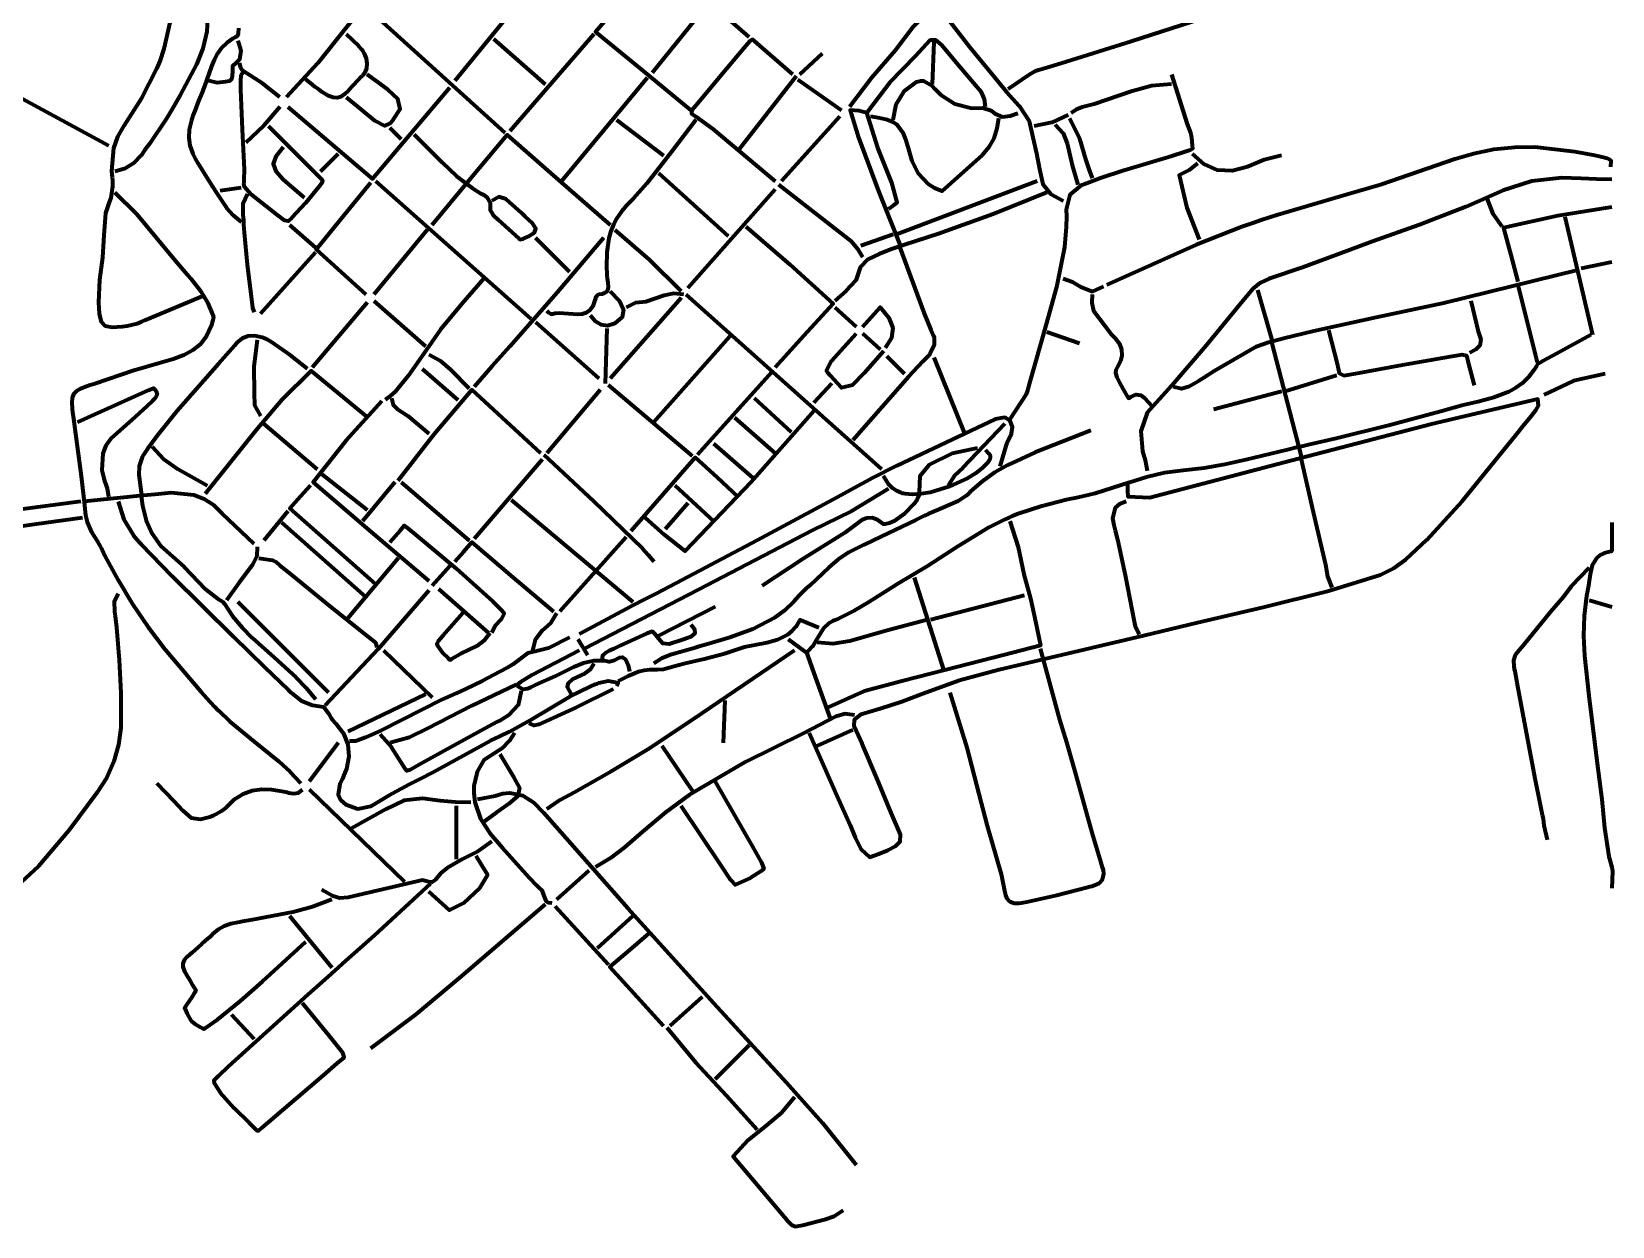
# Model space of a CAD drawing. Header units: inches. Extents: x 15 to 169, y 16 to 153.
# Drawn here: x 85.7 to 169.1, y 45 to 108 of the extents above; entities that cross this region are included whole.
import ezdxf

# ---------------------------------------------------------------- set-up
doc = ezdxf.new("R2010")
doc.units = ezdxf.units.IN
doc.header["$MEASUREMENT"] = 0
doc.layers.add('Calque 1', color=7, linetype='Continuous')

msp = doc.modelspace()

# ---------------------------------------------------------------- linework, layer by layer
at = {"layer": 'Calque 1', "color": 7, "lineweight": 70, "true_color": 0xffffff}
for points in [[(123.705, 124.628), (122.926, 123.575), (122.149, 122.52), (121.439, 121.523), (121.202, 120.927), (121.482, 120.42), (123.49, 118.678), (126.82, 115.831), (130.129, 112.961), (132.204, 110.966), (133.698, 109.11), (135.153, 107.219), (135.814, 106.42), (136.479, 105.626), (137.111, 104.846), (137.768, 104.11), (138.299, 103.305), (138.498, 102.427), (138.687, 101.592), (138.853, 100.761), (139.029, 99.976), (139.453, 99.445), (140.097, 99.102)], [(100.996, 115.75), (105.438, 112.114), (102.315, 108.269), (100.773, 106.365), (99.118, 104.566)], [(123.534, 107.725), (120.421, 110.448), (118.846, 111.642), (117.522, 112.875), (116.138, 114.063), (115.747, 114.315), (115.644, 114.374), (115.555, 114.34), (115.39, 114.179), (114.737, 113.52), (113.488, 112.131), (112.35, 110.627)], [(118.412, 111.481), (116.928, 109.759), (115.424, 108.013), (117.933, 105.956), (120.461, 103.883)], [(112.094, 110.457), (107.996, 105.42)], [(121.315, 109.432), (118.412, 105.846)], [(133.267, 109.347), (132.165, 108.262), (131.226, 107.035), (129.978, 105.584), (128.827, 104.054)], [(92.977, 108.501), (92.651, 107.117), (92.433, 106.472), (92.271, 106.066), (91.477, 104.514), (90.54, 103.056), (90.208, 102.466), (90.004, 101.871), (89.899, 100.656), (89.922, 100.345), (89.939, 100.16), (89.945, 99.848), (89.854, 99.26), (89.75, 98.971), (89.575, 98.447), (89.487, 97.283), (89.412, 96.11), (89.266, 94.926), (89.209, 93.725), (89.238, 93.134), (89.341, 92.728), (89.558, 92.503), (89.931, 92.427), (90.446, 92.46), (90.711, 92.498), (91.239, 92.625), (91.5, 92.721), (91.658, 92.792), (91.99, 92.943), (94.678, 94.065)], [(94.978, 108.978), (94.917, 108.023), (94.703, 107.129), (94.372, 106.283), (93.508, 104.673), (93.049, 103.878), (92.949, 103.701), (92.9, 103.613), (92.798, 103.44), (91.891, 102.106), (91.657, 101.777), (91.45, 101.486), (91.067, 101.085), (90.607, 100.801), (90.068, 100.639)], [(103.472, 109.176), (110.643, 102.688)], [(147.396, 108.695), (143.684, 107.506), (139.966, 106.336), (139.034, 106.051), (138.801, 105.981), (138.693, 105.948), (138.607, 105.916), (138.299, 105.748), (137.194, 104.993)], [(96.586, 108.197), (96.578, 107.928), (96.547, 107.823), (96.488, 107.751), (96.468, 107.74), (96.443, 107.728), (96.395, 107.704), (96.301, 107.655), (95.97, 107.427), (95.701, 107.159), (95.484, 106.86), (95.309, 106.535), (95.163, 106.194), (94.919, 105.488), (94.798, 105.139), (94.734, 104.968), (94.692, 104.866), (94.607, 104.659), (94.453, 104.278), (94.319, 103.936), (94.206, 103.627), (94.114, 103.347), (93.995, 102.855), (93.966, 102.42), (94.03, 102.005), (94.19, 101.571), (94.307, 101.334), (94.449, 101.078), (94.616, 100.798), (94.809, 100.489), (95.028, 100.146), (95.148, 99.96), (95.204, 99.873), (95.222, 99.845), (95.363, 99.621), (95.952, 98.733), (96.304, 98.333), (96.727, 97.992)], [(102.276, 107.895), (102.93, 107.265), (103.075, 107.094), (103.147, 106.994), (103.221, 106.869), (103.327, 106.608), (103.369, 106.34), (103.341, 106.078), (103.235, 105.835), (103.15, 105.724), (103.125, 105.698), (103.102, 105.675), (103.059, 105.632), (102.897, 105.466), (102.619, 105.166), (102.387, 104.915), (102.185, 104.721), (101.994, 104.589), (101.798, 104.527), (101.58, 104.542), (101.323, 104.641), (101.174, 104.723), (101.008, 104.829), (100.825, 104.96), (100.621, 105.115), (100.394, 105.297), (100.142, 105.505)], [(110.045, 107.639), (112.777, 105.249)], [(115.338, 107.895), (110.899, 102.773)], [(125.839, 105.761), (124.23, 107.151), (123.809, 107.515), (123.702, 107.607), (123.563, 107.516), (123.258, 107.152), (122.041, 105.7), (120.819, 104.243), (120.51, 103.875), (120.486, 103.699), (120.721, 103.542), (121.623, 102.889), (124.9, 100.126)], [(96.556, 107.554), (96.711, 107.031), (96.638, 106.543), (96.424, 106.317), (96.304, 106.235), (96.276, 106.193), (96.277, 105.898), (96.244, 105.534), (96.109, 105.416), (95.9, 105.375), (95.466, 105.326), (95.02, 105.42)], [(127.376, 106.871), (126.181, 105.761)], [(135.999, 104.054), (135.955, 104.46), (135.792, 104.826), (135.262, 105.452), (134.472, 106.369), (133.702, 107.304), (133.387, 107.564), (133.074, 107.569), (132.305, 106.724), (130.955, 105.33), (129.767, 103.797)], [(133.267, 107.468), (133.181, 105.249)], [(98.776, 104.566), (97.832, 105.301), (96.818, 105.946), (96.715, 106.112), (96.642, 106.359)], [(83.75, 105.249), (89.727, 102.005)], [(98.178, 103.029), (100.354, 100.853), (100.896, 100.311), (101.031, 100.176), (101.012, 100.058), (100.823, 99.837), (100.127, 98.972), (99.408, 98.194), (99.207, 98.023), (99.016, 98.063), (98.654, 98.342), (97.247, 99.453), (96.907, 99.824), (96.881, 99.98), (96.882, 100.026), (96.892, 100.218), (96.906, 100.747), (96.808, 102.858), (96.708, 104.97), (96.721, 105.499), (96.73, 105.678), (96.731, 105.686), (96.741, 105.719), (96.812, 105.846)], [(99.203, 104.054), (101.435, 102.149), (103.66, 100.251), (105.69, 102.653), (107.74, 105.078)], [(102.276, 104.566), (103.037, 103.933), (103.758, 103.332), (104.311, 103.046), (104.578, 103.18), (104.748, 103.375), (105.113, 103.938), (104.993, 104.468), (104.484, 104.947), (103.938, 105.357), (103.386, 105.761)], [(118.156, 105.59), (113.631, 100.126)], [(126.01, 105.676), (123.022, 101.834)], [(126.095, 105.505), (128.401, 103.883)], [(131.133, 103.371), (131.279, 104.176), (131.729, 104.906), (132.362, 105.371), (132.59, 105.432), (132.731, 105.429), (133.189, 105.157), (133.324, 105.003), (133.649, 104.681), (134.375, 104.213), (135.2, 103.997), (135.648, 103.99), (135.853, 104.001), (136.294, 103.863), (136.49, 103.708), (136.898, 103.535), (137.3, 103.572), (137.706, 103.712)], [(145.817, 105.761), (146.641, 103.147), (146.765, 102.829), (146.822, 102.678), (146.872, 102.444), (146.897, 102.025), (146.928, 101.832), (146.797, 101.759), (146.474, 101.655), (145.831, 101.456), (143.305, 100.696), (142.07, 100.291), (141.46, 100.07), (141.184, 99.964), (141.07, 99.915), (140.445, 99.408), (140.257, 98.639), (140.267, 98.27), (140.263, 97.726), (140.174, 96.65), (139.751, 94.534), (139.176, 92.508), (138.617, 90.528), (138.338, 89.538), (138.21, 89.085), (138.145, 88.894), (137.279, 87.577)], [(145.817, 105.249), (144.749, 105.168), (143.734, 104.873), (141.728, 104.186), (141.103, 104.044), (140.795, 103.918), (140.524, 103.712)], [(98.776, 104.054), (97.93, 103.067), (96.983, 102.175)], [(128.315, 103.541), (125.242, 100.126)], [(130.876, 98.675), (131.129, 98.856), (131.342, 99.01), (131.059, 100.047), (130.323, 101.898), (129.735, 103.744), (129.319, 103.842), (128.857, 103.871), (129.292, 102.441), (130.353, 99.601), (131.474, 96.797)], [(136.682, 103.456), (136.604, 102.904), (136.439, 102.389), (136.181, 101.918), (135.822, 101.498), (133.704, 99.605), (133.306, 99.765), (132.974, 99.975), (132.472, 100.52), (132.139, 101.187), (131.913, 101.922), (131.799, 102.327), (131.677, 102.651), (131.348, 103.102), (131.112, 103.253), (130.808, 103.369), (130.422, 103.461), (129.937, 103.541)], [(140.353, 103.627), (139.493, 103.219), (138.56, 103.029)], [(140.438, 103.456), (140.95, 102.379), (141.297, 101.238), (141.453, 100.764), (141.633, 100.297)], [(104.581, 102.944), (105.179, 102.346)], [(105.862, 102.602), (107.335, 101.111), (108.096, 100.394), (108.928, 99.757), (109.383, 99.484), (109.46, 99.442), (109.484, 99.43), (109.53, 99.404), (109.692, 99.291), (109.877, 98.994), (109.866, 98.604), (110.019, 98.342), (110.136, 98.239), (110.195, 98.188), (110.296, 98.094), (110.843, 97.595), (111.388, 97.109), (111.456, 97.049), (111.603, 97.096), (111.873, 97.214), (112.206, 97.418), (112.276, 97.631), (112.095, 97.911), (111.723, 98.275), (111.518, 98.462), (110.707, 99.19), (110.333, 99.301), (109.96, 99.102)], [(106.801, 97.821), (108.766, 100.179), (110.764, 102.576), (113.481, 100.196), (116.192, 97.821)], [(120.717, 103.371), (119.435, 101.675), (118.128, 100.004), (117.425, 99.219), (117.073, 98.859), (116.79, 98.526), (116.558, 98.187), (116.373, 97.841), (116.231, 97.488), (116.127, 97.128), (116.015, 96.387), (116.004, 95.619), (116.024, 95.224), (116.031, 95.124), (116.036, 95.07), (116.042, 95.009), (116.079, 94.768), (116.099, 94.545), (116.055, 94.357), (115.995, 94.28), (115.902, 94.218), (115.771, 94.172), (115.595, 94.143), (115.519, 94.106), (115.453, 94.031), (115.433, 93.991), (115.43, 93.981), (115.429, 93.979), (115.422, 93.945), (115.398, 93.851), (115.277, 93.541), (115.12, 93.325), (114.933, 93.189), (114.721, 93.116), (114.492, 93.091), (113.51, 93.16), (113.278, 93.141), (113.222, 93.13), (113.197, 93.124), (113.175, 93.12), (113.095, 93.121), (112.968, 93.187), (112.863, 93.297)], [(116.534, 103.371), (119.01, 101.492)], [(139.67, 103.114), (140.096, 102.664), (140.312, 102.121), (140.577, 100.969), (140.865, 99.956)], [(98.947, 101.919), (98.559, 101.432), (98.428, 101.041), (98.558, 100.662), (98.951, 100.216), (100.057, 99.273)], [(168.995, 100.895), (169.01, 101.21), (168.844, 101.317), (168.808, 101.327), (168.789, 101.332), (168.679, 101.358), (168.149, 101.478), (167.091, 101.687), (164.972, 101.921), (163.901, 101.913), (162.819, 101.798), (161.743, 101.568), (160.758, 101.285), (158.822, 100.631), (156.894, 99.962), (155.003, 99.407), (151.421, 98.359), (150.535, 98.071), (150.094, 97.921), (149.519, 97.718), (147.114, 96.778), (142.402, 94.662)], [(101.85, 101.578), (100.91, 100.639)], [(147.183, 101.065), (146.739, 100.717), (146.21, 100.443), (146.627, 98.72), (147.268, 97.053)], [(151.622, 101.492), (150.705, 101.255), (149.829, 100.896), (149.014, 100.673), (148.238, 100.718), (147.532, 101.022), (146.927, 101.578)], [(103.813, 100.126), (112.009, 92.87)], [(118.753, 100.553), (122.424, 97.224)], [(138.731, 100.126), (131.303, 97.309)], [(169.038, 100.212), (168.231, 100.241), (167.424, 100.272), (166.407, 100.307), (164.821, 100.125), (163.291, 99.646), (161.334, 98.784), (158.892, 97.828), (156.419, 96.943), (154.483, 96.233), (152.728, 95.572), (150.945, 94.984), (150.496, 94.773), (150.094, 94.445), (149.391, 93.613), (147.642, 91.457), (145.833, 89.354), (144.528, 87.899), (144.203, 86.932), (144.29, 85.884), (144.417, 85.405), (144.478, 85.125), (144.536, 84.845)], [(90.068, 99.529), (91.206, 98.4), (92.239, 97.179), (93.25, 95.938), (93.773, 95.334), (93.871, 95.225), (93.939, 95.149), (94.072, 94.996), (94.563, 94.37), (94.964, 93.726), (95.245, 93.063), (95.265, 92.969), (95.234, 92.798), (95.152, 92.484), (94.912, 91.951), (94.583, 91.532), (94.178, 91.206), (93.712, 90.955), (93.199, 90.758), (91.076, 90.14), (89.017, 89.445), (88.764, 89.361), (88.571, 89.296), (88.259, 89.171), (88.037, 89.042), (87.894, 88.891), (87.818, 88.7), (87.797, 88.454), (87.819, 88.134), (87.842, 87.941), (87.89, 87.582), (88.284, 84.557), (88.465, 83.043), (88.507, 82.665), (88.524, 82.512), (88.535, 82.436), (88.606, 82.144), (88.845, 81.613), (89.145, 81.116), (89.291, 80.866), (89.359, 80.738), (89.392, 80.673), (89.54, 80.37), (90.235, 79.069), (91, 77.816), (91.825, 76.606), (92.705, 75.436), (94.597, 73.2), (95.093, 72.66), (95.343, 72.392), (95.469, 72.259), (95.546, 72.178), (96.137, 71.613), (97.41, 70.566), (98.701, 69.527), (99.314, 68.971), (99.886, 68.368)], [(96.727, 99.785), (95.617, 99.614)], [(97.069, 99.443), (96.824, 98.913), (96.823, 98.348), (96.847, 98.079), (96.859, 97.852), (96.885, 97.427), (97.049, 95.729), (97.259, 94.033), (97.311, 93.609), (97.328, 93.463), (97.329, 93.451), (97.34, 93.403), (97.41, 93.211)], [(103.557, 100.041), (102.134, 98.296), (100.692, 96.53), (102.004, 95.333), (103.301, 94.15)], [(124.9, 99.7), (120.29, 94.492)], [(125.071, 99.956), (126.99, 98.46), (128.917, 96.973), (129.242, 96.557), (129.51, 96.114)], [(139.243, 99.529), (136.405, 98.387), (133.527, 97.354), (131.727, 96.77), (131.04, 96.54), (130.369, 96.274), (129.812, 96.018), (129.39, 95.57), (129.157, 94.889), (128.647, 94.343), (128.059, 93.809)], [(162.464, 99.187), (162.76, 98.415), (163.233, 97.736)], [(169.038, 98.76), (166.193, 98.302), (163.329, 97.674), (163.712, 96.239), (164.087, 94.833)], [(99.288, 97.821), (100.654, 96.626)], [(123.364, 97.736), (125.677, 95.737), (127.962, 93.663), (126.414, 91.967), (124.9, 90.308)], [(166.562, 98.248), (168.014, 92.016)], [(106.545, 97.565), (103.728, 94.15)], [(115.851, 97.138), (113.4, 94.257), (110.904, 91.414), (109.952, 90.359), (109.021, 89.284)], [(112.265, 97.138), (114.058, 95.345)], [(116.448, 97.565), (118.257, 96.007), (119.949, 94.321)], [(131.133, 97.309), (129.425, 96.711)], [(100.654, 96.37), (97.752, 93.126)], [(131.474, 96.626), (132.765, 93.148), (133.117, 92.289), (133.256, 91.974), (133.288, 91.88), (133.299, 91.472), (133.083, 91.03), (132.988, 90.917), (132.695, 90.614), (131.937, 89.803), (128.998, 86.467)], [(167.245, 95.431), (160.18, 93.697), (156.607, 92.929), (153.321, 92.219), (151.724, 91.83), (150.933, 91.612), (150.287, 91.396), (148.055, 90.1), (147.511, 89.748), (147.235, 89.579), (147.107, 89.503), (146.737, 89.295), (146.341, 89.182), (145.902, 89.284)], [(169.038, 95.858), (167.416, 95.516)], [(109.533, 95.004), (108.374, 93.667), (107.254, 92.303), (106.373, 91.03), (105.538, 89.855), (104.857, 89.012), (104.6, 88.791), (104.325, 88.601)], [(116.192, 94.321), (116.696, 93.825), (116.91, 93.366), (116.828, 92.96), (116.443, 92.623), (116.064, 92.497), (115.725, 92.543), (115.426, 92.733), (115.168, 93.04)], [(140.097, 95.004), (140.585, 94.812), (141.024, 94.564), (141.643, 94.312), (142.231, 94.577)], [(150.341, 94.406), (151.11, 91.76)], [(164.087, 94.662), (165.111, 90.565)], [(103.386, 93.723), (100.484, 90.308)], [(103.728, 93.809), (106.46, 91.418)], [(119.949, 93.98), (116.192, 89.711)], [(120.077, 94.15), (119.551, 94.203), (119.053, 94.093), (118.08, 93.765), (117.543, 93.71), (117.046, 93.467)], [(130.535, 84.93), (120.205, 94.15)], [(128.059, 93.467), (129.169, 92.443)], [(129.51, 92.443), (130.434, 93.482), (130.907, 92.916), (131.108, 92.387), (131.039, 91.869), (130.706, 91.333)], [(141.633, 94.15), (141.614, 93.712), (141.704, 93.295), (142.311, 92.478), (142.632, 92.064), (142.848, 91.846), (143.063, 91.55), (143.179, 91.245), (143.2, 90.935), (143.129, 90.627), (142.972, 90.327), (142.883, 90.159), (142.856, 90.018), (142.923, 89.782), (143.065, 89.509), (143.262, 89.154), (143.475, 88.786), (143.53, 88.69), (143.577, 88.683), (143.66, 88.749), (143.951, 88.877), (144.191, 88.833), (144.4, 88.675), (144.792, 88.26)], [(161.611, 93.809), (161.997, 92.206), (162.123, 91.773), (162.07, 91.469), (161.864, 91.251), (161.525, 91.077)], [(112.265, 92.699), (115.595, 89.711)], [(100.227, 90.223), (99.309, 90.957), (98.341, 91.644), (98.069, 91.787), (97.841, 91.883), (97.44, 91.975), (97.088, 91.952), (96.784, 91.826), (96.524, 91.61), (96.494, 91.577), (96.373, 91.437), (96.097, 91.123), (95.542, 90.499), (93.333, 87.988), (92.291, 86.68), (91.799, 86.002), (91.584, 85.688), (91.514, 85.571), (91.352, 85.099), (91.332, 84.627), (91.455, 83.697), (91.466, 83.583), (91.482, 83.394), (91.533, 82.997), (91.718, 82.233), (92.032, 81.522), (92.501, 80.878), (93.731, 79.781), (94.848, 78.609), (95.481, 78.106), (95.657, 78), (95.748, 77.95), (95.845, 77.831), (96.281, 77.18), (96.777, 76.585), (97.318, 76.032), (98.472, 74.997), (99.624, 73.96), (100.162, 73.405), (100.654, 72.807)], [(97.581, 91.76), (97.394, 90.357), (97.413, 88.942), (97.435, 88.305), (97.752, 87.747)], [(116.021, 92.357), (115.936, 89.455)], [(122.51, 91.931), (118.497, 87.406)], [(167.928, 92.016), (166.109, 91.018), (165.654, 90.769), (165.426, 90.644), (165.313, 90.582), (165.28, 90.564), (165.276, 90.562), (165.211, 90.536), (165.148, 90.509), (165.125, 90.491), (165.117, 90.48), (165.115, 90.477), (165.06, 90.375), (164.933, 90.162), (164.649, 89.79), (164.332, 89.481), (163.985, 89.226), (163.615, 89.018), (162.818, 88.709), (161.977, 88.489), (161.13, 88.292), (160.69, 88.175), (160.004, 87.983), (157.255, 87.243), (154.492, 86.553), (153.106, 86.23), (152.759, 86.151), (152.478, 86.088), (151.929, 85.958), (149.73, 85.42), (148.629, 85.177), (147.527, 84.983), (146.423, 84.857), (145.436, 84.737), (144.501, 84.518), (143.592, 84.239), (141.792, 83.659), (140.897, 83.443), (140.254, 83.309), (138.977, 82.991), (137.72, 82.576), (137.409, 82.452), (137.249, 82.385), (137.028, 82.286), (136.173, 81.851), (134.547, 80.85), (132.942, 79.823), (131.371, 78.882), (129.849, 77.91), (129.072, 77.458), (128.267, 77.056), (128.06, 76.966), (127.96, 76.925), (127.91, 76.903), (127.729, 76.8), (127.45, 76.541), (127.067, 75.904), (126.874, 75.585), (126.619, 75.306), (126.581, 75.275), (126.577, 75.221), (126.63, 75.071), (126.737, 74.773), (126.95, 74.176), (127.803, 71.782)], [(130.62, 91.162), (130.108, 90.582), (129.596, 90.001), (128.982, 89.361), (128.396, 89.231), (127.799, 89.879), (127.695, 90.001), (127.617, 90.142), (127.881, 90.649), (128.519, 91.379), (129.169, 92.101)], [(129.51, 92.101), (130.45, 91.248)], [(139.243, 92.187), (140.95, 91.589)], [(154.098, 92.272), (154.556, 90.493), (154.652, 90.007), (154.895, 89.877), (155.517, 89.988), (158.003, 90.433), (160.506, 90.88), (161.138, 90.993), (161.375, 90.934), (161.452, 90.636), (161.781, 89.369)], [(106.63, 90.991), (107.251, 90.647), (107.777, 90.19), (108.765, 89.199)], [(130.791, 90.906), (131.73, 89.967)], [(151.11, 91.589), (152.647, 85.613)], [(94.849, 83.649), (97.515, 86.987), (98.898, 88.613), (100.418, 90.122), (103.301, 87.747)], [(106.289, 90.223), (108.167, 88.601)], [(133.267, 90.821), (134.889, 86.808)], [(120.546, 85.613), (116.107, 89.369)], [(124.73, 90.052), (120.802, 85.698)], [(127.888, 89.455), (126.949, 88.43)], [(154.525, 89.882), (151.793, 89.028)], [(168.697, 89.967), (167.013, 89.592), (165.453, 88.857)], [(88.104, 87.406), (90.602, 88.541), (91.844, 89.106), (92.105, 89.208), (92.162, 89.158), (92.245, 89.059), (92.295, 88.868), (92.197, 88.678), (92.057, 88.543), (91.752, 88.261), (91.147, 87.689), (89.853, 86.552), (89.589, 86.175), (89.428, 85.763), (89.385, 84.881), (89.487, 84.435), (89.565, 84.216), (89.601, 84.127), (89.664, 83.907), (89.727, 83.479)], [(104.155, 88.516), (102.275, 86.45), (100.522, 84.249), (103.587, 81.635), (106.63, 79.039)], [(104.667, 88.686), (104.755, 88.338), (104.975, 88.108), (105.522, 87.749), (106.63, 86.808)], [(105.008, 84.332), (106.906, 86.774), (108.895, 89.124), (110.718, 87.444), (112.521, 85.784)], [(115.68, 89.113), (112.863, 85.784)], [(123.79, 88.686), (125.754, 86.894)], [(126.693, 71.014), (127.434, 69.351), (128.176, 67.687), (128.867, 66.154), (129.13, 65.498), (129.433, 64.857), (129.876, 64.469), (130.366, 64.644), (130.841, 64.829), (131.258, 65.04), (131.491, 65.287), (131.507, 65.653), (131.019, 66.804), (130.27, 68.625), (129.496, 70.436), (129.079, 71.362), (129.096, 71.729), (129.439, 72.007), (130.449, 72.306), (131.584, 72.679), (132.697, 73.104), (134.622, 73.801), (136.712, 74.355), (138.817, 74.851), (141.578, 75.508), (144.341, 76.155), (147.186, 76.848), (150.651, 77.658), (154.105, 78.514), (156.846, 79.363), (157.54, 79.715), (158.168, 80.167), (159.29, 81.206), (161.141, 83.25), (162.879, 85.393), (163.954, 86.719), (164.373, 87.221), (164.784, 87.729), (165.035, 88.049), (165.169, 88.288), (165.141, 88.636), (159.531, 87.301), (152.095, 85.366), (144.653, 83.43), (143.526, 83.475), (143.513, 83.823), (143.512, 84.162)], [(151.622, 89.028), (148.036, 88.089)], [(136.767, 85.101), (137.148, 86.341), (137.376, 86.823), (137.424, 87.15), (137.294, 87.482), (137.027, 87.656), (136.509, 87.58), (131.31, 85.106), (130.029, 84.453), (129.711, 84.285), (129.252, 84.038), (128.189, 83.465), (123.941, 81.175), (119.674, 78.919), (118.601, 78.365), (118.185, 78.152), (118.012, 78.063), (117.32, 77.701), (114.57, 76.222)], [(126.949, 88.003), (123.63, 84.241), (120.151, 80.615), (119.061, 81.464), (118.07, 82.369)], [(122.766, 87.662), (124.9, 85.784)], [(97.922, 87.32), (100.74, 84.93)], [(141.548, 86.979), (138.599, 85.813), (137.164, 85.151), (136.48, 84.752), (135.828, 84.289), (135.215, 83.748), (135.141, 83.674), (135.112, 83.645), (135.067, 83.602), (134.973, 83.52), (134.562, 83.247), (133.631, 82.847), (133.162, 82.654), (132.999, 82.577), (132.77, 82.469), (132.314, 82.252), (130.491, 81.375), (129.582, 80.934), (129.128, 80.713), (128.913, 80.609), (128.771, 80.534), (128.233, 80.174), (127.728, 79.745), (126.752, 78.821), (126.628, 78.711), (126.58, 78.669), (126.511, 78.608), (126.375, 78.482), (126.117, 78.217), (126.056, 78.148), (126.025, 78.113), (125.996, 78.079), (125.88, 77.949), (125.391, 77.483), (124.865, 77.093), (123.725, 76.496), (122.507, 76.061), (121.256, 75.689), (120.944, 75.595), (120.788, 75.546), (120.686, 75.514), (120.437, 75.441), (119.429, 75.164), (118.946, 74.968), (118.497, 74.685)], [(137.023, 87.32), (135.911, 86.17), (134.807, 85.012), (134.359, 84.596), (134.035, 84.076)], [(92.032, 86.125), (92.645, 85.454), (93.373, 84.946), (94.934, 84.076)], [(121.656, 86.296), (123.705, 84.503)], [(135.999, 85.954), (136.182, 85.768), (136.239, 85.664), (136.252, 85.546), (136.204, 85.407), (136.181, 85.369), (136.156, 85.332), (136.103, 85.262), (135.832, 84.984), (135.479, 84.714), (135.061, 84.458), (134.1, 84.017), (133.085, 83.712), (132.6, 83.627), (132.153, 83.597), (131.761, 83.627), (131.673, 83.645), (131.622, 83.658), (131.553, 83.678), (131.303, 83.788), (131.087, 83.938), (130.903, 84.124), (130.62, 84.588)], [(135.572, 86.04), (134.235, 85.768), (133.023, 85.165), (132.539, 84.562), (132.498, 83.735)], [(112.607, 85.442), (109.021, 81.259)], [(112.692, 85.698), (115.322, 83.25), (117.899, 80.746), (118.199, 80.406), (118.497, 80.064)], [(117.302, 81.686), (118.996, 83.619), (120.691, 85.553), (121.824, 84.507), (122.937, 83.479)], [(152.647, 85.442), (153.286, 82.667), (153.93, 79.894), (154.039, 79.279), (154.269, 78.698)], [(100.996, 84.674), (103.386, 82.796)], [(104.838, 84.247), (103.13, 82.198)], [(105.179, 84.247), (108.765, 81.174)], [(97.41, 81.003), (96.057, 82.275), (95.73, 82.604), (95.302, 83.016), (94.788, 83.349), (94.238, 83.559), (93.048, 83.678), (92.368, 83.623), (91.583, 83.543), (88.446, 83.222)], [(100.398, 84.076), (99.866, 83.484), (99.298, 82.854), (101.566, 80.852), (103.813, 78.868)], [(130.876, 83.905), (128.918, 82.707), (126.856, 81.7), (120.849, 78.562), (114.826, 75.454)], [(119.607, 84.076), (121.656, 82.198)], [(132.498, 83.564), (132.395, 83.333), (132.222, 83.084), (131.739, 82.589), (131.187, 82.197), (130.929, 82.077), (130.706, 82.027), (130.622, 82.029), (130.303, 82.266), (130.012, 82.365), (129.743, 82.352), (129.492, 82.256), (128.582, 81.583), (126.388, 80.203), (124.217, 78.783)], [(88.275, 83.222), (84.818, 82.769), (83.239, 82.579), (81.963, 82.401), (80.681, 82.28), (80.223, 82.27), (80.144, 82.246), (79.823, 82.027)], [(90.239, 83.222), (90.549, 82.281), (91.051, 81.441), (91.208, 81.248), (91.291, 81.154), (91.334, 81.107), (91.472, 80.962), (93.067, 79.313), (96.32, 76.081), (97.969, 74.488), (98.797, 73.694), (99.212, 73.298), (99.378, 73.139), (99.408, 73.111), (99.91, 72.71), (100.487, 72.488), (101.073, 72.396), (101.359, 72.017), (101.475, 71.804), (101.545, 71.71), (101.732, 71.52), (102.131, 70.98), (102.36, 70.4), (102.414, 69.781), (102.288, 69.125), (102.156, 68.783), (102.07, 68.603), (101.944, 68.333), (101.849, 67.768), (101.974, 67.492), (102.252, 67.243), (102.886, 67.01), (103.568, 67.159), (104.016, 67.418), (104.545, 67.729), (105.62, 68.32), (106.167, 68.597), (106.86, 68.938), (109.903, 70.616), (110.36, 70.823), (110.908, 71.094), (111.971, 71.692), (114.069, 72.933), (115.16, 73.473), (115.426, 73.585), (115.487, 73.609), (115.609, 73.655), (116.091, 73.763), (116.579, 73.676), (116.626, 73.635), (116.534, 73.49)], [(99.203, 82.71), (97.922, 81.174)], [(110.984, 83.308), (117.387, 77.929)], [(120.29, 83.137), (119.095, 81.771)], [(143.426, 83.222), (143.066, 83.084), (142.836, 82.898), (142.701, 82.356), (142.762, 81.987), (142.838, 81.693), (142.956, 81.227), (143.363, 79.344), (143.73, 77.45), (143.826, 76.978), (143.861, 76.811), (143.868, 76.782), (143.904, 76.667), (144.109, 76.222)], [(88.361, 82.369), (85.927, 82.03), (83.495, 81.683), (81.914, 81.434), (80.335, 81.174)], [(98.861, 82.113), (103.301, 78.185)], [(104.581, 81.088), (105.13, 81.715), (105.296, 81.904), (105.34, 81.954), (105.524, 81.827), (106.033, 81.399), (108.067, 79.702), (110.004, 77.951), (110.458, 77.492), (110.599, 77.312), (110.575, 77.242), (110.447, 77.009), (110.131, 76.675), (109.96, 76.307)], [(137.279, 82.198), (137.718, 80.815), (138.022, 79.396), (138.365, 78.103), (138.635, 76.89), (138.899, 75.626), (136.38, 74.986), (133.85, 74.334), (131.59, 73.742), (129.599, 73.226), (127.718, 72.38)], [(169.038, 82.113), (169.038, 80.994), (169.038, 80.694), (169.038, 80.617), (169.009, 80.588), (168.926, 80.578), (168.635, 80.509), (168.405, 80.396), (168.229, 80.246), (168.005, 79.861), (167.893, 79.402), (167.827, 78.919), (167.791, 78.684), (167.78, 78.627), (167.758, 78.521), (167.709, 78.257), (167.583, 77.203), (167.554, 76.147), (167.601, 75.09), (167.837, 72.977), (168.287, 69.263), (168.406, 68.336), (168.465, 67.902), (168.51, 67.524), (168.654, 66.008), (168.889, 64.503), (168.985, 64.132), (169.012, 64.039), (169.026, 63.991), (169.04, 63.939), (169.071, 63.725), (169.038, 62.818)], [(107.996, 80.064), (108.456, 80.581), (108.901, 81.082), (111.059, 79.244), (113.204, 77.417)], [(117.046, 81.344), (113.546, 77.417)], [(97.581, 80.832), (97.553, 80.344), (97.334, 79.885), (96.634, 78.96), (95.959, 78.015)], [(97.666, 80.234), (98.379, 80.141), (98.558, 80.041), (98.779, 79.86), (99.261, 79.461), (101.205, 77.882), (103.159, 76.314), (103.647, 75.921), (103.82, 75.781), (103.844, 75.743), (103.898, 75.539)], [(105.008, 80.234), (102.362, 77.076)], [(107.74, 79.808), (106.801, 78.783)], [(167.843, 79.722), (166.891, 78.749), (166.487, 78.197), (165.812, 77.398), (164.372, 75.637), (164.05, 75.262), (163.95, 75.117), (163.858, 74.834), (163.87, 74.538), (163.898, 74.376), (163.917, 74.281), (163.975, 73.978), (164.091, 73.371), (165.006, 68.517), (165.248, 67.307), (165.374, 66.702), (165.413, 66.507), (165.455, 66.125), (165.623, 65.38)], [(106.63, 78.527), (103.967, 75.435), (101.167, 72.465)], [(107.143, 78.612), (109.789, 76.307)], [(132.242, 79.21), (133.779, 74.344)], [(90.239, 78.356), (90.031, 77.922), (90.042, 77.46), (90.076, 77.236), (90.084, 77.181), (90.104, 77.02), (90.153, 76.588), (90.293, 74.86), (90.382, 73.128), (90.39, 71.294), (90.258, 70.383), (90.012, 69.504), (89.639, 68.661), (89.125, 67.858), (87.647, 65.868), (86.04, 63.987), (85.118, 63.148), (84.87, 62.953), (84.736, 62.853), (84.588, 62.746), (83.977, 62.346), (82.661, 61.658), (82.245, 61.139), (82.128, 60.428)], [(96.556, 77.929), (101.337, 73.148)], [(121.741, 77.673), (118.753, 76.137)], [(138.048, 78.271), (133.096, 76.99)], [(167.843, 78.015), (169.038, 77.673)], [(108.423, 77.332), (107.378, 76.147), (107.121, 75.856), (107.048, 75.72), (107.091, 75.606), (107.345, 75.248), (107.646, 74.958), (107.714, 74.883), (107.769, 74.881), (107.869, 74.949), (108.297, 75.183), (109.174, 75.616), (109.562, 75.907), (109.875, 76.307)], [(113.375, 77.332), (113.06, 76.804), (112.596, 76.403), (112.247, 75.926), (112.094, 75.368)], [(120.461, 76.734), (120.642, 76.494), (120.668, 76.272), (120.454, 76.085), (120.075, 75.948), (119.303, 75.692), (118.978, 75.737), (118.763, 75.981), (118.56, 76.251), (118.44, 76.369), (118.136, 76.263), (116.747, 75.624), (116.401, 75.463), (116.153, 75.347), (115.947, 75.25), (115.794, 75.105), (115.765, 74.856)], [(127.205, 76.563), (126.612, 76.815), (126.281, 76.955), (126.237, 76.974), (126.215, 76.984), (126.177, 76.918), (125.995, 76.619), (125.786, 76.378), (125.554, 76.187), (125.033, 75.926), (124.462, 75.774), (123.282, 75.551), (122.222, 75.183), (121.157, 74.913), (120.08, 74.667), (119.551, 74.518), (119.438, 74.481), (119.396, 74.468), (119.312, 74.443), (118.99, 74.37), (118.673, 74.338), (118.511, 74.338), (118.428, 74.341), (118.287, 74.345), (117.986, 74.316), (117.699, 74.245), (117.152, 74.017), (116.619, 73.746)], [(132.925, 76.99), (130.872, 76.448), (128.833, 75.862), (127.971, 75.717), (127.12, 75.795)], [(114.058, 76.051), (112.949, 75.487), (112.321, 75.328), (111.86, 75.223), (111.062, 74.625), (110.806, 74.474), (110.358, 74.235), (109.459, 73.762), (108.548, 73.319), (108.084, 73.115), (107.33, 72.785), (104.119, 71.146), (103.294, 70.783), (102.872, 70.622), (102.768, 70.586), (102.665, 70.575), (102.447, 70.587)], [(114.485, 75.966), (114.997, 75.112)], [(125.583, 75.966), (126.522, 75.283)], [(104.24, 75.368), (106.801, 72.892)], [(114.57, 75.368), (112.065, 74.072), (111.466, 73.692), (111.323, 73.585), (111.297, 73.525), (111.358, 73.462), (111.594, 73.329), (111.838, 73.358), (112.01, 73.439), (112.264, 73.557), (113.289, 74.004), (114.284, 74.509), (114.794, 74.719), (115.331, 74.84), (115.908, 74.83), (116.06, 74.802), (116.13, 74.786), (116.186, 74.784), (116.434, 74.865), (116.691, 75.002), (116.843, 75.012), (117.001, 74.902), (117.153, 74.601), (117.217, 74.258)], [(125.925, 75.368), (120.591, 71.746), (118.18, 70.147), (116.258, 68.98), (114.291, 67.873), (113.583, 67.482), (113.435, 67.393), (112.863, 67.002)], [(134.121, 73.148), (135.007, 70.253), (135.772, 67.324), (135.964, 66.592), (136.093, 66.121), (136.342, 65.268), (136.82, 63.558), (137.007, 62.689), (137.035, 62.527), (137.056, 62.448), (137.112, 62.313), (137.28, 62.127), (137.505, 62.038), (137.765, 62.027), (137.902, 62.046), (137.989, 62.064), (138.186, 62.107), (139.759, 62.464), (141.322, 62.858), (141.516, 62.911), (141.606, 62.936), (141.747, 62.98), (141.999, 63.097), (142.177, 63.284), (142.24, 63.575), (142.216, 63.772), (142.188, 63.885), (142.163, 63.965), (142.102, 64.161), (141.632, 65.742), (140.744, 68.919), (140.285, 70.503), (140.058, 71.246), (139.919, 71.711), (138.901, 75.454)], [(115.338, 74.685), (115.149, 74.355), (114.862, 74.152), (114.217, 73.85), (113.987, 73.647), (113.933, 73.457), (114.143, 73.063)], [(111.241, 73.575), (108.884, 72.439), (106.558, 71.246), (105.599, 70.776), (104.581, 70.502)], [(106.46, 73.063), (102.362, 71.1)], [(111.497, 73.234), (111.343, 72.479), (110.855, 71.959), (110.517, 71.749), (110.425, 71.699), (110.241, 71.603), (109.782, 71.36), (107.954, 70.358), (106.113, 69.326), (105.647, 69.065), (105.468, 69.01), (105.4, 69.105), (105.148, 69.492), (104.662, 70.259), (104.069, 70.929)], [(116.363, 73.319), (114.409, 72.359), (112.428, 71.455), (112.189, 71.401), (111.924, 71.526)], [(122.254, 72.722), (122.168, 70.502)], [(129.084, 71.953), (128.579, 72.018), (128.11, 71.879), (126.381, 70.988), (123.322, 69.481), (120.385, 67.757), (119.121, 66.814), (117.906, 65.802), (116.959, 64.973), (116.221, 64.407), (115.424, 63.928)], [(111.155, 71.014), (110.875, 70.574), (110.524, 70.211), (110.072, 69.931), (109.534, 69.574), (109.175, 68.957), (109.013, 68.229), (109.005, 67.839), (109.061, 67.357), (109.356, 66.492), (109.848, 65.724), (110.503, 64.973), (111.939, 63.367), (112.315, 62.984), (112.508, 62.798), (112.588, 62.716), (112.7, 62.426), (112.809, 62.15), (112.926, 62.068), (113.119, 62.05)], [(128.998, 71.185), (127.12, 70.331)], [(101.85, 70.502), (100.313, 68.453)], [(118.924, 70.331), (120.546, 67.941)], [(110.387, 69.904), (110.745, 69.277), (111.115, 68.658), (111.409, 68.115), (111.324, 67.682), (110.851, 67.27), (110.192, 66.793), (109.533, 66.319)], [(121.741, 68.453), (123.702, 65.027), (124.189, 64.176), (124.307, 63.847), (124.17, 63.721), (123.58, 63.346), (122.955, 63.072), (122.798, 63.004), (122.572, 63.242), (122.048, 64.027), (119.949, 67.172)], [(92.288, 68.368), (93.199, 67.411), (93.648, 66.926), (94.101, 66.545), (94.579, 66.458), (95.073, 66.581), (95.298, 66.68), (95.428, 66.744), (95.683, 66.889), (95.915, 67.061), (96.017, 67.159), (96.057, 67.203), (96.163, 67.316), (96.381, 67.513), (96.837, 67.808), (97.316, 67.982), (97.817, 68.052), (98.338, 68.036), (98.876, 67.949), (99.151, 67.885), (99.251, 67.859), (99.497, 67.816), (99.75, 67.848), (99.971, 68.026)], [(100.313, 68.026), (105.35, 63.16)], [(108.85, 67.343), (108.044, 67.368), (107.237, 67.438), (106.305, 67.554), (105.307, 67.449), (104.363, 67), (103.45, 66.485), (102.533, 65.977)], [(109.192, 67.514), (110.127, 67.694), (110.532, 67.82), (110.908, 67.861), (111.583, 67.72), (112.169, 67.349), (112.682, 66.823), (117.139, 61.763), (121.661, 56.761), (125.505, 52.569), (127.392, 50.443), (129.169, 48.22)], [(108.082, 67.172), (108.082, 64.355)], [(109.96, 65.294), (109.226, 64.764), (108.41, 64.354), (107.62, 63.902), (107.27, 63.611), (106.966, 63.249), (106.812, 63.139), (106.64, 63.162), (106.29, 63.242), (102.377, 62.339), (101.931, 62.291), (101.593, 62.4), (100.996, 62.733)], [(109.106, 64.526), (109.406, 64.046), (109.727, 63.531), (109.298, 62.827), (108.467, 62.036), (107.717, 61.665), (107.171, 62.159), (106.63, 62.648)], [(115.082, 63.757), (113.375, 62.221)], [(106.716, 63.074), (103.757, 60.321), (102.236, 58.99), (101.303, 58.153), (100.243, 57.213), (96.051, 53.418), (95.545, 52.927), (95.294, 52.679), (95.304, 52.528), (95.63, 52.051), (96.37, 51.213), (97.154, 50.448), (97.534, 50.064), (97.644, 50.017), (97.827, 50.174), (98.191, 50.487), (101.081, 52.964), (101.805, 53.584), (102.169, 53.896), (102.098, 54.135), (101.386, 55.013), (99.971, 56.757)], [(101.508, 62.221), (100.491, 61.843), (99.45, 61.56), (97.331, 61.15), (96.8, 61.058), (96.733, 61.046), (96.703, 61.041), (96.654, 61.032), (96.557, 61.015), (96.183, 60.935), (95.833, 60.822), (95.511, 60.65), (95.223, 60.392), (95.175, 60.335), (95.152, 60.308), (95.101, 60.257), (94.874, 60.074), (94.758, 59.983), (94.702, 59.935), (94.689, 59.923), (94.682, 59.917), (94.65, 59.886), (94.457, 59.706), (94.132, 59.416), (93.89, 59.197), (93.731, 59.018), (93.655, 58.851), (93.661, 58.667), (93.749, 58.435), (93.918, 58.127), (94.034, 57.935), (94.17, 57.713), (94.326, 57.457), (94.347, 57.412), (94.338, 57.4), (94.322, 57.375), (94.256, 57.277), (94.123, 57.077), (93.855, 56.674), (93.787, 56.573), (93.754, 56.522), (93.743, 56.492), (93.77, 56.433), (93.867, 56.228), (93.949, 56.065), (94.102, 55.83), (94.294, 55.66), (94.589, 55.485), (94.687, 55.432), (94.74, 55.404), (94.775, 55.399), (94.856, 55.453), (95.491, 55.903), (96.701, 56.872), (97.86, 57.901), (100.142, 60.001)], [(112.777, 61.965), (108.236, 58.082), (105.951, 56.158), (103.557, 54.366)], [(113.29, 61.879), (116.107, 58.806)], [(99.288, 61.367), (101.508, 58.635)], [(117.387, 61.367), (115.509, 59.66)], [(118.241, 60.428), (117.225, 59.561), (116.181, 58.671), (117.618, 57.091), (119.01, 55.562)], [(121.058, 57.098), (119.351, 55.562)], [(96.215, 56.159), (97.41, 54.879)], [(119.18, 55.476), (120.709, 53.638), (122.341, 51.892), (123.148, 50.992), (123.961, 50.098)], [(123.534, 54.537), (121.741, 52.744)], [(125.925, 51.805), (125.212, 50.955), (124.356, 50.24), (123.477, 49.522), (122.692, 48.668), (125.581, 45.23), (125.771, 45.058), (125.973, 44.978), (126.44, 45.054), (127.502, 45.335), (128.021, 45.512), (128.486, 45.829)]]:
    msp.add_lwpolyline(points, dxfattribs=at)

doc.saveas('drawing.dxf')
